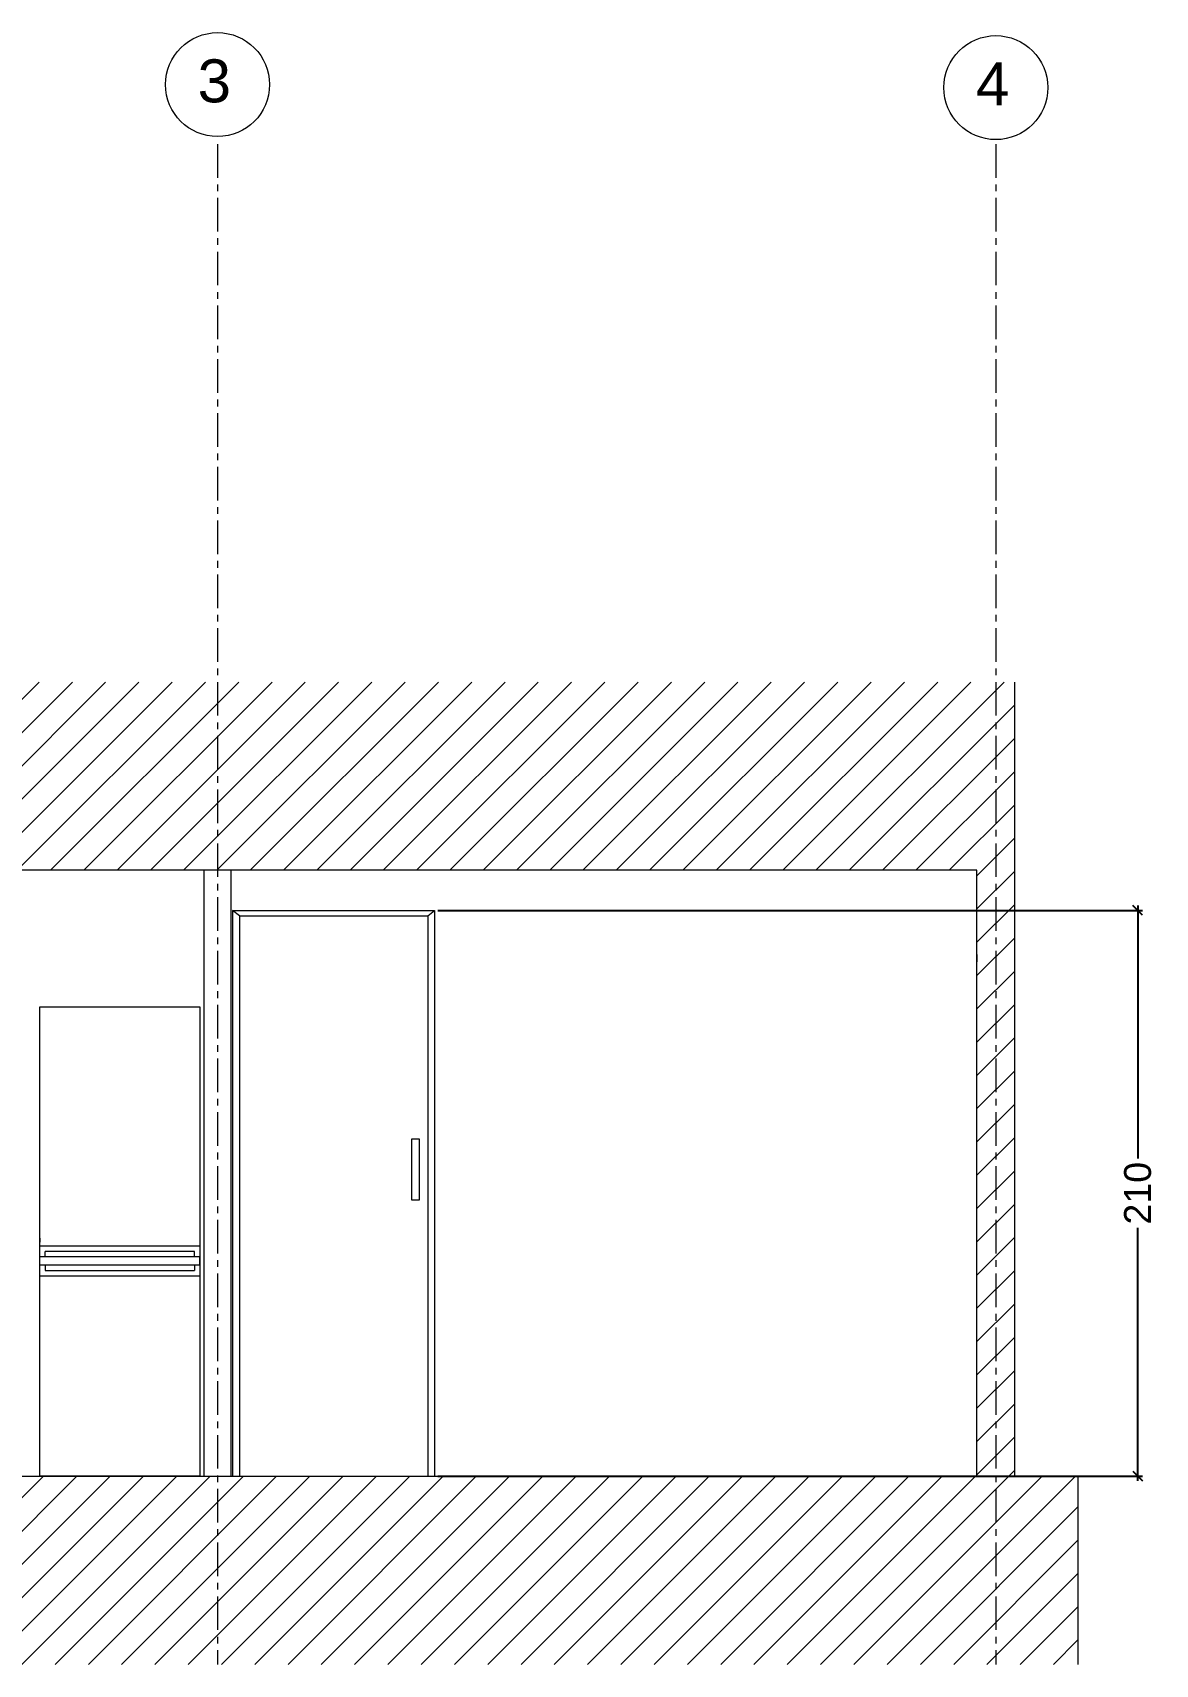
# Model space of a CAD drawing. Header units: centimetres. Extents: x 5667 to 17750, y 274 to 6203.
# Drawn here: x 6302 to 6719, y 4415 to 5022 of the extents above; entities that cross this region are included whole.
import ezdxf

# ---------------------------------------------------------------- set-up
doc = ezdxf.new("R2010")
doc.units = ezdxf.units.CM
doc.header["$MEASUREMENT"] = 0
doc.linetypes.add('CENTERX2', pattern=[4, 2.5, -0.5, 0.5, -0.5])
doc.layers.get('0').update_dxf_attribs({"lineweight": 18})
for name, color, linetype, lineweight in [('A-DOOR-FULL', 4, 'Continuous', 9), ('A-FURN', 8, 'Continuous', 9), ('A-WALL-FULL', 7, 'Continuous', 20), ('G-ANNO-DIM', 3, 'Continuous', 9)]:
    doc.layers.add(name, color=color, linetype=linetype, lineweight=lineweight)
doc.styles.add('ARIAL', font='arial.ttf')
doc.dimstyles.new('TICK_36', dxfattribs={"dimtxt": 10, "dimasz": 3.6, "dimexe": 1.8, "dimexo": 1.2, "dimgap": 1.8, "dimtad": 0, "dimdec": 0, "dimzin": 0, "dimdsep": 46, "dimtxsty": 'ARIAL', "dimblk": 'OBLIQUE', "dimcen": 1.8, "dimdle": 1.8, "dimclrd": 256, "dimclrt": 256, "dimadec": 0, "dimazin": 0, "dimtfac": 1, "dimtdec": 0, "dimtmove": 1, "dimatfit": 3, "dimldrblk": 'OPEN90', "dimfxl": 1, "dimtolj": 1, "dimtzin": 0, "dimarcsym": 0})

# ---------------------------------------------------------------- blocks, each defined once
blk = doc.blocks.new('_Oblique')
at = {"color": 0, "linetype": 'ByBlock', "lineweight": -2}
blk.add_line((-0.5, -0.5), (0.5, 0.5), dxfattribs=at)
blk = doc.blocks.new('*D36')
at = {"layer": 'Defpoints', "color": 0, "transparency": 16777216}
for p in [(6451.18, 4695.56), (6451.18, 4485.2), (6712.63, 4485.2)]:
    blk.add_point(p, dxfattribs=at)
at = {"layer": 'G-ANNO-DIM', "lineweight": -2, "transparency": 16777216}
for p, q in [((6712.63, 4697.36), (6712.63, 4603.29)), ((6712.63, 4483.4), (6712.63, 4577.46))]:
    blk.add_line(p, q, dxfattribs=at)
at = {"layer": 'G-ANNO-DIM', "color": 0, "lineweight": -2, "transparency": 16777216}
for p, q in [((6452.38, 4695.56), (6714.43, 4695.56)), ((6452.38, 4485.2), (6714.43, 4485.2))]:
    blk.add_line(p, q, dxfattribs=at)
at = {"layer": 'G-ANNO-DIM', "lineweight": -2, "transparency": 16777216, "xscale": 3.6, "yscale": 3.6, "zscale": 3.6}
for p, rotation in [((6712.63, 4695.56), 90), ((6712.63, 4485.2), 270)]:
    blk.add_blockref('_Oblique', p, dxfattribs=dict(at, rotation=rotation))
at = {"layer": 'G-ANNO-DIM', "transparency": 16777216, "insert": (6712.63, 4590.38), "char_height": 10, "attachment_point": 5, "rotation": 90, "style": 'ARIAL'}
blk.add_mtext('\\A1;210', dxfattribs=at)
blk = doc.blocks.new('_Open90')
at = {"color": 0, "linetype": 'ByBlock', "lineweight": -2}
for p, q in [((0, 0), (-1, 0)), ((-0.5, 0.5), (0, 0)), ((0, 0), (-0.5, -0.5))]:
    blk.add_line(p, q, dxfattribs=at)

msp = doc.modelspace()

# ---------------------------------------------------------------- hatches: boundary and pattern name
at = {"layer": 'A-WALL-FULL'}
h = msp.add_hatch(dxfattribs=at)
h.set_pattern_fill('ANSI31', color=0, scale=70)
h.set_pattern_definition([(45, (-2050.141, 2304.0196), (-6.187184, 6.187184), [])])
h.paths.add_polyline_path([(6690.4, 4485.2), (6666.88, 4485.2), (6666.88, 4710.48), (6666.88, 4780.48), (6061.6, 4780.48), (6061.6, 4710.48), (6061.57, 4695.2), (6065.62, 4695.2), (6075.13, 4695.2), (6075.13, 4710.48), (6375.51, 4710.48), (6652.86, 4710.48), (6652.86, 4485.2), (5730.58, 4485.2), (5730.58, 4415.2), (6690.4, 4415.2)])

# ---------------------------------------------------------------- linework, layer by layer
at = {"layer": 'A-DOOR-FULL'}
for p, q in [((6376.08, 4695.56), (6376.08, 4485.2)), ((6376.08, 4695.56), (6451.18, 4695.56)), ((6378.68, 4693.53), (6376.08, 4695.56)), ((6378.68, 4693.53), (6378.68, 4485.2)), ((6378.68, 4693.53), (6448.63, 4693.53)), ((6448.63, 4693.53), (6451.18, 4695.56)), ((6448.63, 4693.53), (6448.63, 4485.2)), ((6451.18, 4695.56), (6451.18, 4485.2))]:
    msp.add_line(p, q, dxfattribs=at)
at = {"layer": 'A-FURN'}
for p, q in [((6652.86, 4679.14), (6652.86, 4676.42)), ((6304.38, 4659.7), (6363.88, 4659.7)), ((6304.38, 4485.2), (6304.38, 4659.7)), ((6363.88, 4659.7), (6363.88, 4485.2)), ((6445.63, 4610.44), (6442.58, 4610.44)), ((6442.58, 4610.44), (6442.58, 4587.87)), ((6445.63, 4587.87), (6445.63, 4610.44)), ((6442.58, 4587.87), (6445.63, 4587.87)), ((6304.38, 4573.69), (6304.38, 4572.19)), ((6363.88, 4570.7), (6304.38, 4570.7)), ((6363.88, 4566.7), (6304.38, 4566.7)), ((6304.38, 4563.7), (6363.88, 4563.7)), ((6361.88, 4568.7), (6306.38, 4568.7)), ((6306.38, 4566.7), (6306.38, 4568.7)), ((6306.38, 4563.7), (6306.38, 4561.7)), ((6361.88, 4566.7), (6361.88, 4568.7)), ((6361.88, 4563.7), (6361.88, 4561.7)), ((6363.88, 4563.7), (6363.88, 4566.7)), ((6304.38, 4559.7), (6363.88, 4559.7)), ((6306.38, 4561.7), (6361.88, 4561.7)), ((6363.88, 4485.2), (6304.38, 4485.2)), ((6333.96, 4485.2), (6335.54, 4485.2))]:
    msp.add_line(p, q, dxfattribs=at)
at = {"layer": 'A-WALL-FULL'}
for p, q in [((6666.88, 4710.48), (6666.88, 4780.48)), ((6375.51, 4710.48), (6075.13, 4710.48)), ((6365.51, 4485.2), (6365.51, 4710.48)), ((6652.86, 4710.48), (6375.51, 4710.48)), ((6375.51, 4485.2), (6375.51, 4710.48)), ((6652.86, 4485.2), (6652.86, 4710.48)), ((6666.88, 4485.2), (6666.88, 4710.48)), ((5730.58, 4485.2), (6652.86, 4485.2)), ((6666.88, 4485.2), (6690.4, 4485.2)), ((6690.4, 4485.2), (6690.4, 4415.2))]:
    msp.add_line(p, q, dxfattribs=at)
at = {"layer": 'G-ANNO-DIM', "linetype": 'CENTERX2', "ltscale": 5}
for p, q in [((6370.51, 4980.48), (6370.51, 4415.2)), ((6659.87, 4980.48), (6659.87, 4415.2))]:
    msp.add_line(p, q, dxfattribs=at)
at = {"layer": 'G-ANNO-DIM'}
for centre in [(6370.51, 5002.62), (6659.87, 5001.49)]:
    msp.add_circle(centre, 19.33, dxfattribs=at)

# ---------------------------------------------------------------- texts
at = {"layer": 'G-ANNO-DIM', "linetype": 'CENTERX2', "ltscale": 5, "style": 'ARIAL'}
for tag, p in [('3', (6363.09, 4996.01)), ('4', (6652.45, 4994.89))]:
    msp.add_attdef(tag, p, '', height=16, dxfattribs=at)

# ---------------------------------------------------------------- dimensions: what is measured, and where the dimension line sits
at = {"layer": 'G-ANNO-DIM'}
dim = msp.add_linear_dim(base=(6712.63, 4485.2), p1=(6451.18, 4695.56), p2=(6451.18, 4485.2), angle=90, dimstyle='TICK_36', dxfattribs=at)
dim.commit()
dim.dimension.update_dxf_attribs({"geometry": '*D36', "text_midpoint": (6712.63, 4590.38)})

doc.saveas('drawing.dxf')
